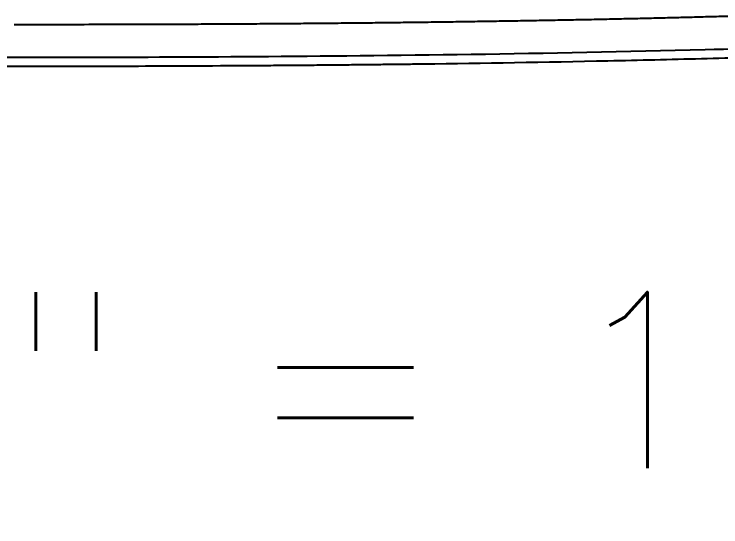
# Model space of a CAD drawing. Extents: x -50 to 28, y -10 to 124.
# Drawn here: x -9.83 to 6.21, y -9.5 to 2.14 of the extents above; entities that cross this region are included whole.
import ezdxf
from ezdxf.enums import TextEntityAlignment as Align

# ---------------------------------------------------------------- set-up
doc = ezdxf.new("R2010")
doc.units = 0
doc.header["$MEASUREMENT"] = 0
doc.layers.add('DIM', color=3, linetype='Continuous')
doc.layers.add('GEOMETRY', color=2, linetype='Continuous', lineweight=25)
doc.styles.add('SIMPLEX', font='simplex')

# ---------------------------------------------------------------- blocks, each defined once
blk = doc.blocks.new('2026 EXCURSION-ENTICE')
at = {"layer": 'GEOMETRY'}
for points, knots in [([(31.379, -76.79), (29.535, -77.011), (27.525, -77.163), (24.979, -77.306), (22.3, -77.445), (15.963, -77.667), (8.403, -77.76), (2.821, -77.776), (0.776, -77.774), (0, -77.774)], [0.1658694, 0.1658694, 0.1658694, 0.1658694, 0.3133182, 0.3210337, 0.3518957, 0.5062059, 0.7531022, 0.8765503, 0.9999991, 0.9999991, 0.9999991, 0.9999991]), ([(15.285, -76.896), (15.425, -76.893), (15.704, -76.887), (16.12, -76.877), (16.533, -76.867), (16.942, -76.857), (17.347, -76.846), (17.748, -76.836), (18.146, -76.824), (18.54, -76.813), (18.93, -76.801), (19.189, -76.793), (19.317, -76.789)], [0, 0, 0, 0, 0.1041605, 0.2073962, 0.3097072, 0.4110935, 0.5115553, 0.6110926, 0.7097057, 0.8073945, 0.9041592, 1, 1, 1, 1]), ([(1.649, -77.022), (1.962, -77.022), (2.564, -77.022), (3.167, -77.021), (3.457, -77.02)], [0, 0, 0, 0, 0.518472, 1, 1, 1, 1]), ([(3.457, -77.02), (3.647, -77.02), (4.024, -77.019), (4.587, -77.018), (5.142, -77.016), (5.69, -77.014), (6.231, -77.011), (6.765, -77.008), (7.119, -77.006), (7.294, -77.004)], [0, 0, 0, 0, 0.14843, 0.295003, 0.439717, 0.582574, 0.723574, 0.862716, 1, 1, 1, 1]), ([(7.294, -77.004), (7.472, -77.003), (7.825, -77.001), (8.353, -76.996), (8.877, -76.992), (9.396, -76.987), (9.911, -76.981), (10.421, -76.976), (10.927, -76.969), (11.429, -76.963), (11.926, -76.956), (12.419, -76.948), (12.907, -76.941), (13.391, -76.932), (13.871, -76.924), (14.346, -76.915), (14.817, -76.906), (15.13, -76.899), (15.285, -76.896)], [0, 0, 0, 0, 0.066622, 0.132694, 0.198216, 0.263189, 0.327612, 0.391485, 0.454809, 0.517583, 0.579808, 0.641483, 0.702609, 0.763186, 0.823213, 0.882691, 0.94162, 1, 1, 1, 1]), ([(6.689, -77.957), (6.866, -77.956), (7.214, -77.953), (7.727, -77.95), (8.22, -77.946), (8.692, -77.942), (9.141, -77.938), (9.566, -77.933), (9.965, -77.929), (10.338, -77.925), (10.578, -77.922), (10.693, -77.921)], [0, 0, 0, 0, 0.132602, 0.260797, 0.384092, 0.502054, 0.614299, 0.720491, 0.820336, 0.913579, 1, 1, 1, 1])]:
    blk.add_open_spline(points, degree=3, knots=knots, dxfattribs=at)
for points in [[(15.929, -77.83), (16.282, -77.822), (16.636, -77.813), (16.99, -77.804)], [(16.99, -77.804), (17.696, -77.786), (18.404, -77.766), (19.111, -77.744)], [(1.376, -77.97), (1.627, -77.97), (1.892, -77.97), (2.168, -77.97)], [(2.168, -77.97), (2.439, -77.97), (2.721, -77.97), (3.014, -77.969)], [(3.014, -77.969), (3.33, -77.969), (3.659, -77.968), (3.999, -77.968)], [(3.999, -77.968), (4.831, -77.966), (5.733, -77.962), (6.689, -77.957)], [(10.693, -77.921), (12.041, -77.904), (13.443, -77.882), (14.869, -77.853)], [(14.869, -77.853), (15.221, -77.846), (15.575, -77.838), (15.929, -77.83)]]:
    blk.add_open_spline(points, degree=3, dxfattribs=at)

msp = doc.modelspace()

# ---------------------------------------------------------------- block references
msp.add_blockref('2026 EXCURSION-ENTICE', (-11.482, 78.927))

# ---------------------------------------------------------------- texts
at = {"layer": 'DIM', "style": 'SIMPLEX'}
msp.add_text('SCALE: 1/4" = 1\'-0"', height=4, dxfattribs=at).set_placement((-11.482, -8.172), align=Align.CENTER)

doc.saveas('drawing.dxf')
